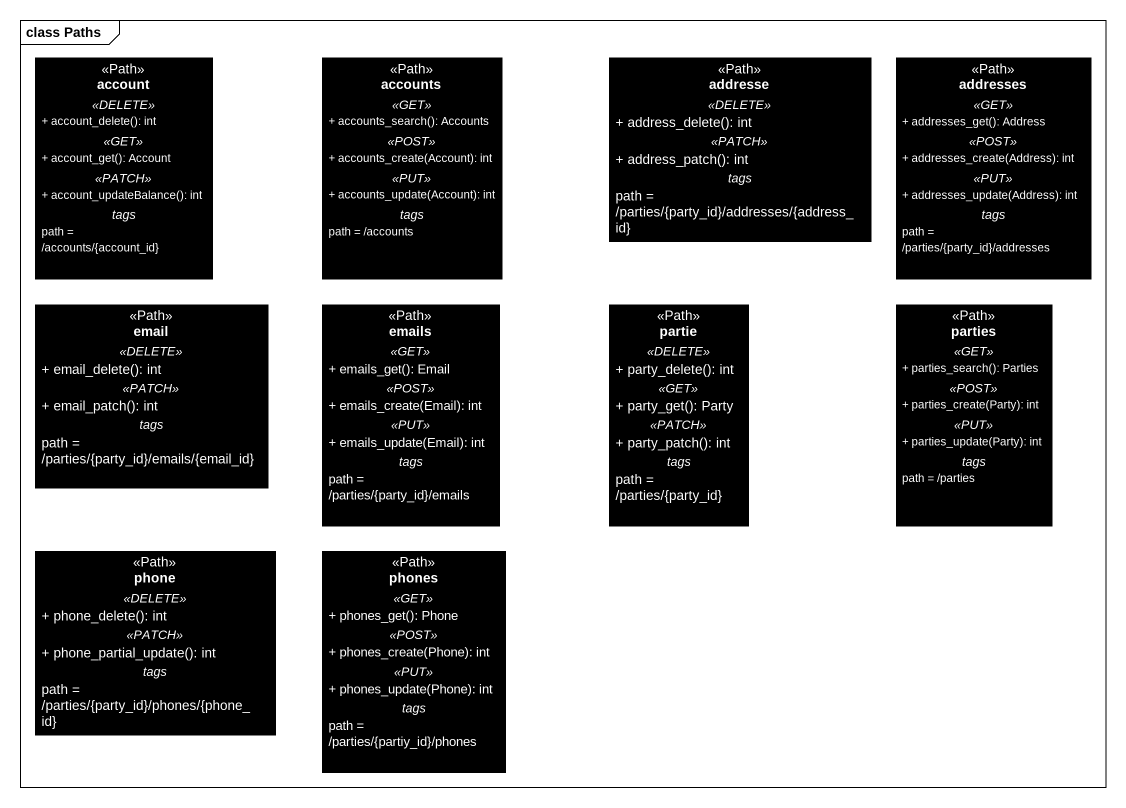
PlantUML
@startuml
mainframe class Paths
hide circle
hide empty members
skinparam classAttributeIconSize 0
interface account <<Path>> #000000 {
  .. <<DELETE>> ..
  + account_delete(): int
  .. <<GET>> ..
  + account_get(): Account
  .. <<PATCH>> ..
  + account_updateBalance(): int
  -- tags --
  path = /accounts/{account_id}
}
interface accounts <<Path>> #000000 {
  .. <<GET>> ..
  + accounts_search(): Accounts
  .. <<POST>> ..
  + accounts_create(Account): int
  .. <<PUT>> ..
  + accounts_update(Account): int
  -- tags --
  path = /accounts
}
interface addresse <<Path>> #000000 {
  .. <<DELETE>> ..
  + address_delete(): int
  .. <<PATCH>> ..
  + address_patch(): int
  -- tags --
  path = /parties/{party_id}/addresses/{address_id}
}
interface addresses <<Path>> #000000 {
  .. <<GET>> ..
  + addresses_get(): Address
  .. <<POST>> ..
  + addresses_create(Address): int
  .. <<PUT>> ..
  + addresses_update(Address): int
  -- tags --
  path = /parties/{party_id}/addresses
}
interface email <<Path>> #000000 {
  .. <<DELETE>> ..
  + email_delete(): int
  .. <<PATCH>> ..
  + email_patch(): int
  -- tags --
  path = /parties/{party_id}/emails/{email_id}
}
interface emails <<Path>> #000000 {
  .. <<GET>> ..
  + emails_get(): Email
  .. <<POST>> ..
  + emails_create(Email): int
  .. <<PUT>> ..
  + emails_update(Email): int
  -- tags --
  path = /parties/{party_id}/emails
}
interface partie <<Path>> #000000 {
  .. <<DELETE>> ..
  + party_delete(): int
  .. <<GET>> ..
  + party_get(): Party
  .. <<PATCH>> ..
  + party_patch(): int
  -- tags --
  path = /parties/{party_id}
}
interface parties <<Path>> #000000 {
  .. <<GET>> ..
  + parties_search(): Parties
  .. <<POST>> ..
  + parties_create(Party): int
  .. <<PUT>> ..
  + parties_update(Party): int
  -- tags --
  path = /parties
}
interface phone <<Path>> #000000 {
  .. <<DELETE>> ..
  + phone_delete(): int
  .. <<PATCH>> ..
  + phone_partial_update(): int
  -- tags --
  path = /parties/{party_id}/phones/{phone_id}
}
interface phones <<Path>> #000000 {
  .. <<GET>> ..
  + phones_get(): Phone
  .. <<POST>> ..
  + phones_create(Phone): int
  .. <<PUT>> ..
  + phones_update(Phone): int
  -- tags --
  path = /parties/{partiy_id}/phones
}
@enduml
